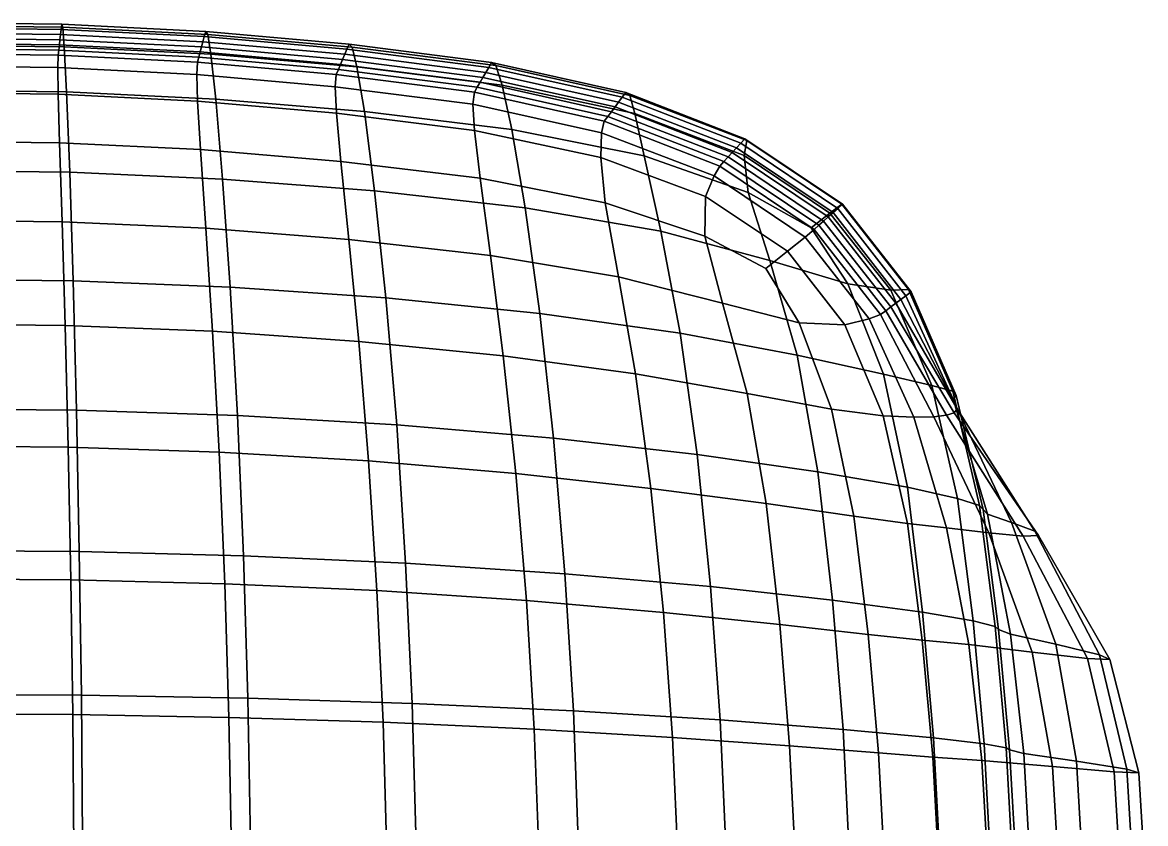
# Model space of a CAD drawing. Extents: x -19.4 to 22.4, y -12.8 to 18.3.
# Drawn here: x 1.5 to 22.37, y 3.44 to 18.33 of the extents above; entities that cross this region are included whole.
import ezdxf

# ---------------------------------------------------------------- set-up
doc = ezdxf.new("R2010")
doc.units = 0
doc.header["$MEASUREMENT"] = 0
doc.layers.add('Boundaries', color=7, linetype='CONTINUOUS')

msp = doc.modelspace()

# ---------------------------------------------------------------- linework, layer by layer
at = {"layer": 'Boundaries'}
for points in [[(2.25099, 18.23591, 31.40123), (-0.4464, 18.26954, 31.45914), (-0.45187, 17.90522, 31.84449), (2.27849, 17.87173, 31.78494)], [(2.25099, 18.23591, 31.40123), (2.23397, 18.29191, 31.16377), (-0.44302, 18.32546, 31.22093), (-0.4464, 18.26954, 31.45914)], [(2.22228, 18.19622, 31.00075), (-0.4407, 18.22959, 31.05761), (-0.44302, 18.32546, 31.22093), (2.23397, 18.29191, 31.16377)], [(2.22228, 18.19622, 31.00075), (2.21059, 18.10053, 30.83773), (-0.43838, 18.13373, 30.89429), (-0.4407, 18.22959, 31.05761)], [(2.22228, 18.19622, 31.00075), (4.8814, 18.06273, 30.77332), (4.85573, 17.96774, 30.61149), (2.21059, 18.10053, 30.83773)], [(2.22228, 18.19622, 31.00075), (2.23397, 18.29191, 31.16377), (4.90707, 18.15771, 30.93515), (4.8814, 18.06273, 30.77332)], [(2.25099, 18.23591, 31.40123), (4.94426, 18.10141, 31.16963), (4.90707, 18.15771, 30.93515), (2.23397, 18.29191, 31.16377)], [(2.25099, 18.23591, 31.40123), (2.27849, 17.87173, 31.78494), (5.00409, 17.73784, 31.5468), (4.94426, 18.10141, 31.16963)], [(2.19891, 18.00485, 30.67471), (-0.43607, 18.03787, 30.73097), (-0.43838, 18.13373, 30.89429), (2.21059, 18.10053, 30.83773)], [(2.19891, 18.00485, 30.67471), (2.18722, 17.90916, 30.51169), (-0.43375, 17.94201, 30.56766), (-0.43607, 18.03787, 30.73097)], [(2.19891, 18.00485, 30.67471), (4.83006, 17.87276, 30.44967), (4.80439, 17.77778, 30.28785), (2.18722, 17.90916, 30.51169)], [(2.19891, 18.00485, 30.67471), (2.21059, 18.10053, 30.83773), (4.85573, 17.96774, 30.61149), (4.83006, 17.87276, 30.44967)], [(7.45235, 17.64036, 30.05374), (4.83006, 17.87276, 30.44967), (4.85573, 17.96774, 30.61149), (7.49196, 17.73411, 30.21346)], [(7.53156, 17.82786, 30.37318), (7.49196, 17.73411, 30.21346), (4.85573, 17.96774, 30.61149), (4.8814, 18.06273, 30.77332)], [(7.53156, 17.82786, 30.37318), (4.8814, 18.06273, 30.77332), (4.90707, 18.15771, 30.93515), (7.57117, 17.92161, 30.5329)], [(7.62803, 17.86481, 30.76222), (7.57117, 17.92161, 30.5329), (4.90707, 18.15771, 30.93515), (4.94426, 18.10141, 31.16963)], [(7.62803, 17.86481, 30.76222), (4.94426, 18.10141, 31.16963), (5.00409, 17.73784, 31.5468), (7.71876, 17.50242, 31.1281)], [(2.32063, 17.03394, 32.37276), (2.27849, 17.87173, 31.78494), (-0.45187, 17.90522, 31.84449), (-0.46025, 17.06684, 32.43528)], [(2.17554, 17.81348, 30.34867), (-0.43143, 17.84615, 30.40434), (-0.43375, 17.94201, 30.56766), (2.18722, 17.90916, 30.51169)], [(2.17554, 17.81348, 30.34867), (2.16385, 17.71779, 30.18565), (-0.42911, 17.75029, 30.24102), (-0.43143, 17.84615, 30.40434)], [(2.15871, 17.48835, 30.11399), (-0.4281, 17.5206, 30.16952), (-0.42911, 17.75029, 30.24102), (2.16385, 17.71779, 30.18565)], [(2.17554, 17.81348, 30.34867), (4.77872, 17.68279, 30.12603), (4.75305, 17.58781, 29.9642), (2.16385, 17.71779, 30.18565)], [(2.17554, 17.81348, 30.34867), (2.18722, 17.90916, 30.51169), (4.80439, 17.77778, 30.28785), (4.77872, 17.68279, 30.12603)], [(2.32063, 17.03394, 32.37276), (5.09547, 16.90246, 32.12288), (5.00409, 17.73784, 31.5468), (2.27849, 17.87173, 31.78494)], [(7.37314, 17.45287, 29.73431), (4.77872, 17.68279, 30.12603), (4.80439, 17.77778, 30.28785), (7.41275, 17.54662, 29.89403)], [(7.45235, 17.64036, 30.05374), (7.41275, 17.54662, 29.89403), (4.80439, 17.77778, 30.28785), (4.83006, 17.87276, 30.44967)], [(7.53156, 17.82786, 30.37318), (10.16671, 17.48949, 29.7967), (10.11324, 17.39752, 29.64001), (7.49196, 17.73411, 30.21346)], [(7.53156, 17.82786, 30.37318), (7.57117, 17.92161, 30.5329), (10.22017, 17.58146, 29.95339), (10.16671, 17.48949, 29.7967)], [(7.62803, 17.86481, 30.76222), (10.29592, 17.52402, 30.17541), (10.22017, 17.58146, 29.95339), (7.57117, 17.92161, 30.5329)], [(7.62803, 17.86481, 30.76222), (7.71876, 17.50242, 31.1281), (10.41537, 17.16357, 30.52547), (10.29592, 17.52402, 30.17541)], [(2.15871, 17.48835, 30.11399), (2.16385, 17.71779, 30.18565), (4.75305, 17.58781, 29.9642), (4.74158, 17.35937, 29.89188)], [(7.31533, 17.13247, 29.50117), (4.74158, 17.35937, 29.89188), (4.75305, 17.58781, 29.9642), (7.33354, 17.35912, 29.57459)], [(7.37314, 17.45287, 29.73431), (7.33354, 17.35912, 29.57459), (4.75305, 17.58781, 29.9642), (4.77872, 17.68279, 30.12603)], [(7.85659, 16.67149, 31.68393), (7.71876, 17.50242, 31.1281), (5.00409, 17.73784, 31.5468), (5.09547, 16.90246, 32.12288)], [(7.37314, 17.45287, 29.73431), (7.41275, 17.54662, 29.89403), (10.00632, 17.21358, 29.32664), (9.95286, 17.12161, 29.16995)], [(7.45235, 17.64036, 30.05374), (10.05978, 17.30555, 29.48332), (10.00632, 17.21358, 29.32664), (7.41275, 17.54662, 29.89403)], [(7.45235, 17.64036, 30.05374), (7.49196, 17.73411, 30.21346), (10.11324, 17.39752, 29.64001), (10.05978, 17.30555, 29.48332)], [(12.64677, 16.93485, 29.16089), (10.16671, 17.48949, 29.7967), (10.22017, 17.58146, 29.95339), (12.71328, 17.02391, 29.31423)], [(12.78842, 16.97131, 29.52965), (12.71328, 17.02391, 29.31423), (10.22017, 17.58146, 29.95339), (10.29592, 17.52402, 30.17541)], [(2.15871, 17.48835, 30.11399), (2.16629, 16.99166, 30.21972), (-0.42962, 17.02349, 30.27634), (-0.4281, 17.5206, 30.16952)], [(2.15871, 17.48835, 30.11399), (4.74158, 17.35937, 29.89188), (4.75767, 16.86435, 29.99331), (2.16629, 16.99166, 30.21972)], [(7.31533, 17.13247, 29.50117), (7.33866, 16.64052, 29.59523), (4.75767, 16.86435, 29.99331), (4.74158, 17.35937, 29.89188)], [(7.31533, 17.13247, 29.50117), (7.33354, 17.35912, 29.57459), (9.8994, 17.02964, 29.01326), (9.87386, 16.80565, 28.93841)], [(7.37314, 17.45287, 29.73431), (9.95286, 17.12161, 29.16995), (9.8994, 17.02964, 29.01326), (7.33354, 17.35912, 29.57459)], [(7.85659, 16.67149, 31.68393), (10.59539, 16.33954, 31.05307), (10.41537, 17.16357, 30.52547), (7.71876, 17.50242, 31.1281)], [(12.51376, 16.75674, 28.85419), (10.05978, 17.30555, 29.48332), (10.11324, 17.39752, 29.64001), (12.58027, 16.8458, 29.00754)], [(12.64677, 16.93485, 29.16089), (12.58027, 16.8458, 29.00754), (10.11324, 17.39752, 29.64001), (10.16671, 17.48949, 29.7967)], [(12.78842, 16.97131, 29.52965), (10.29592, 17.52402, 30.17541), (10.41537, 17.16357, 30.52547), (12.8792, 16.63168, 29.86721)], [(7.31533, 17.13247, 29.50117), (9.87386, 16.80565, 28.93841), (9.90247, 16.31837, 29.02227), (7.33866, 16.64052, 29.59523)], [(12.38076, 16.57864, 28.54751), (12.31425, 16.48959, 28.39416), (9.8994, 17.02964, 29.01326), (9.95286, 17.12161, 29.16995)], [(12.38076, 16.57864, 28.54751), (9.95286, 17.12161, 29.16995), (10.00632, 17.21358, 29.32664), (12.44726, 16.66769, 28.70086)], [(12.51376, 16.75674, 28.85419), (12.44726, 16.66769, 28.70086), (10.00632, 17.21358, 29.32664), (10.05978, 17.30555, 29.48332)], [(13.05241, 15.84549, 30.35584), (12.8792, 16.63168, 29.86721), (10.41537, 17.16357, 30.52547), (10.59539, 16.33954, 31.05307)], [(2.32063, 17.03394, 32.37276), (-0.46025, 17.06684, 32.43528), (-0.4719, 15.57395, 33.25623), (2.37915, 15.54252, 33.18912)], [(2.19174, 16.08781, 30.57466), (-0.43469, 16.11888, 30.63371), (-0.42962, 17.02349, 30.27634), (2.16629, 16.99166, 30.21972)], [(2.19174, 16.08781, 30.57466), (2.16629, 16.99166, 30.21972), (4.75767, 16.86435, 29.99331), (4.81245, 15.96363, 30.33866)], [(2.32063, 17.03394, 32.37276), (2.37915, 15.54252, 33.18912), (5.22208, 15.41697, 32.92103), (5.09547, 16.90246, 32.12288)], [(12.26497, 16.27664, 28.32095), (9.87386, 16.80565, 28.93841), (9.8994, 17.02964, 29.01326), (12.31425, 16.48959, 28.39416)], [(12.64677, 16.93485, 29.16089), (14.84905, 16.08121, 28.60048), (14.77097, 15.99665, 28.45009), (12.58027, 16.8458, 29.00754)], [(12.64677, 16.93485, 29.16089), (12.71328, 17.02391, 29.31423), (14.92714, 16.16578, 28.75088), (14.84905, 16.08121, 28.60048)], [(12.78842, 16.97131, 29.52965), (14.96366, 16.13135, 28.96871), (14.92714, 16.16578, 28.75088), (12.71328, 17.02391, 29.31423)], [(12.78842, 16.97131, 29.52965), (12.8792, 16.63168, 29.86721), (14.91402, 15.8553, 29.32079), (14.96366, 16.13135, 28.96871)], [(7.4202, 15.7455, 29.92409), (4.81245, 15.96363, 30.33866), (4.75767, 16.86435, 29.99331), (7.33866, 16.64052, 29.59523)], [(7.85659, 16.67149, 31.68393), (5.09547, 16.90246, 32.12288), (5.22208, 15.41697, 32.92103), (8.04675, 15.19677, 32.45082)], [(12.26497, 16.27664, 28.32095), (12.24814, 15.81676, 28.40377), (9.90247, 16.31837, 29.02227), (9.87386, 16.80565, 28.93841)], [(12.51376, 16.75674, 28.85419), (14.69288, 15.91208, 28.29969), (14.6148, 15.82752, 28.14929), (12.44726, 16.66769, 28.70086)], [(12.51376, 16.75674, 28.85419), (12.58027, 16.8458, 29.00754), (14.77097, 15.99665, 28.45009), (14.69288, 15.91208, 28.29969)], [(7.4202, 15.7455, 29.92409), (7.33866, 16.64052, 29.59523), (9.90247, 16.31837, 29.02227), (10.00688, 15.43199, 29.32827)], [(7.85659, 16.67149, 31.68393), (8.04675, 15.19677, 32.45082), (10.84224, 14.88101, 31.77655), (10.59539, 16.33954, 31.05307)], [(12.26497, 16.27664, 28.32095), (12.31425, 16.48959, 28.39416), (14.45863, 15.65839, 27.8485), (14.35395, 15.47406, 27.78836)], [(12.38076, 16.57864, 28.54751), (14.53671, 15.74295, 27.9989), (14.45863, 15.65839, 27.8485), (12.31425, 16.48959, 28.39416)], [(12.38076, 16.57864, 28.54751), (12.44726, 16.66769, 28.70086), (14.6148, 15.82752, 28.14929), (14.53671, 15.74295, 27.9989)], [(13.05241, 15.84549, 30.35584), (14.98751, 15.16893, 29.77174), (14.91402, 15.8553, 29.32079), (12.8792, 16.63168, 29.86721)], [(12.33324, 14.97242, 28.68326), (10.00688, 15.43199, 29.32827), (9.90247, 16.31837, 29.02227), (12.24814, 15.81676, 28.40377)], [(13.05241, 15.84549, 30.35584), (10.59539, 16.33954, 31.05307), (10.84224, 14.88101, 31.77655), (13.36521, 14.44652, 30.99426)], [(2.19174, 16.08781, 30.57466), (2.23806, 14.62079, 31.22088), (-0.44391, 14.65035, 31.28401), (-0.43469, 16.11888, 30.63371)], [(2.19174, 16.08781, 30.57466), (4.81245, 15.96363, 30.33866), (4.91239, 14.50269, 30.96869), (2.23806, 14.62079, 31.22088)], [(12.26497, 16.27664, 28.32095), (14.35395, 15.47406, 27.78836), (14.19427, 15.09012, 27.90576), (12.24814, 15.81676, 28.40377)], [(16.65246, 14.87019, 28.26058), (16.56489, 14.79199, 28.11197), (14.77097, 15.99665, 28.45009), (14.84905, 16.08121, 28.60048)], [(16.65246, 14.87019, 28.26058), (14.84905, 16.08121, 28.60048), (14.92714, 16.16578, 28.75088), (16.74003, 14.94839, 28.4092)], [(16.7268, 14.9471, 28.63474), (14.96366, 16.13135, 28.96871), (14.91402, 15.8553, 29.32079), (16.50803, 14.78283, 29.01394)], [(16.7268, 14.9471, 28.63474), (16.74003, 14.94839, 28.4092), (14.92714, 16.16578, 28.75088), (14.96366, 16.13135, 28.96871)], [(7.4202, 15.7455, 29.92409), (7.56955, 14.29554, 30.52636), (4.91239, 14.50269, 30.96869), (4.81245, 15.96363, 30.33866)], [(16.47732, 14.7138, 27.96336), (16.38975, 14.6356, 27.81476), (14.6148, 15.82752, 28.14929), (14.69288, 15.91208, 28.29969)], [(16.47732, 14.7138, 27.96336), (14.69288, 15.91208, 28.29969), (14.77097, 15.99665, 28.45009), (16.56489, 14.79199, 28.11197)], [(7.4202, 15.7455, 29.92409), (10.00688, 15.43199, 29.32827), (10.19925, 13.99851, 29.89208), (7.56955, 14.29554, 30.52636)], [(12.33324, 14.97242, 28.68326), (12.24814, 15.81676, 28.40377), (14.19427, 15.09012, 27.90576), (14.18174, 14.35341, 28.17112)], [(13.05241, 15.84549, 30.35584), (13.36521, 14.44652, 30.99426), (15.39018, 13.90394, 30.25692), (14.98751, 15.16893, 29.77174)], [(16.04734, 14.33992, 27.47156), (14.35395, 15.47406, 27.78836), (14.45863, 15.65839, 27.8485), (16.21462, 14.47921, 27.51753)], [(16.30218, 14.55741, 27.66614), (16.21462, 14.47921, 27.51753), (14.45863, 15.65839, 27.8485), (14.53671, 15.74295, 27.9989)], [(16.30218, 14.55741, 27.66614), (14.53671, 15.74295, 27.9989), (14.6148, 15.82752, 28.14929), (16.38975, 14.6356, 27.81476)], [(16.15814, 14.51113, 29.44373), (16.50803, 14.78283, 29.01394), (14.91402, 15.8553, 29.32079), (14.98751, 15.16893, 29.77174)], [(2.44408, 13.52487, 34.09489), (2.37915, 15.54252, 33.18912), (-0.4719, 15.57395, 33.25623), (-0.48483, 13.55368, 34.16753)], [(2.44408, 13.52487, 34.09489), (5.3623, 13.40987, 33.805), (5.22208, 15.41697, 32.92103), (2.37915, 15.54252, 33.18912)], [(16.04734, 14.33992, 27.47156), (15.71947, 14.07667, 27.62799), (14.19427, 15.09012, 27.90576), (14.35395, 15.47406, 27.78836)], [(8.25668, 13.20853, 33.29743), (8.04675, 15.19677, 32.45082), (5.22208, 15.41697, 32.92103), (5.3623, 13.40987, 33.805)], [(12.33324, 14.97242, 28.68326), (12.58003, 13.59782, 29.17342), (10.19925, 13.99851, 29.89208), (10.00688, 15.43199, 29.32827)], [(8.25668, 13.20853, 33.29743), (11.11349, 12.92058, 32.57155), (10.84224, 14.88101, 31.77655), (8.04675, 15.19677, 32.45082)], [(15.31863, 13.75719, 27.91396), (14.18174, 14.35341, 28.17112), (14.19427, 15.09012, 27.90576), (15.71947, 14.07667, 27.62799)], [(16.15814, 14.51113, 29.44373), (14.98751, 15.16893, 29.77174), (15.39018, 13.90394, 30.25692), (16.84, 13.47171, 29.5974)], [(13.72551, 12.55572, 31.69346), (13.36521, 14.44652, 30.99426), (10.84224, 14.88101, 31.77655), (11.11349, 12.92058, 32.57155)], [(12.33324, 14.97242, 28.68326), (14.18174, 14.35341, 28.17112), (14.51175, 13.11034, 28.52993), (12.58003, 13.59782, 29.17342)], [(16.7268, 14.9471, 28.63474), (16.50803, 14.78283, 29.01394), (17.63733, 13.35158, 29.0549), (17.96852, 13.36255, 28.66866)], [(16.65246, 14.87019, 28.26058), (17.92044, 13.24897, 28.29152), (17.8262, 13.17929, 28.14275), (16.56489, 14.79199, 28.11197)], [(16.65246, 14.87019, 28.26058), (16.74003, 14.94839, 28.4092), (18.01467, 13.31864, 28.4403), (17.92044, 13.24897, 28.29152)], [(16.7268, 14.9471, 28.63474), (17.96852, 13.36255, 28.66866), (18.01467, 13.31864, 28.4403), (16.74003, 14.94839, 28.4092)], [(2.29456, 12.69744, 32.00902), (-0.45517, 12.72449, 32.07721), (-0.44391, 14.65035, 31.28401), (2.23806, 14.62079, 31.22088)], [(2.29456, 12.69744, 32.00902), (2.23806, 14.62079, 31.22088), (4.91239, 14.50269, 30.96869), (5.03424, 12.58948, 31.73686)], [(16.15814, 14.51113, 29.44373), (16.84, 13.47171, 29.5974), (17.63733, 13.35158, 29.0549), (16.50803, 14.78283, 29.01394)], [(16.30218, 14.55741, 27.66614), (16.38975, 14.6356, 27.81476), (17.63773, 13.03995, 27.84521), (17.54349, 12.97028, 27.69643)], [(16.47732, 14.7138, 27.96336), (17.73196, 13.10962, 27.99397), (17.63773, 13.03995, 27.84521), (16.38975, 14.6356, 27.81476)], [(16.47732, 14.7138, 27.96336), (16.56489, 14.79199, 28.11197), (17.8262, 13.17929, 28.14275), (17.73196, 13.10962, 27.99397)], [(7.75155, 12.40045, 31.26035), (5.03424, 12.58948, 31.73686), (4.91239, 14.50269, 30.96869), (7.56955, 14.29554, 30.52636)], [(13.72551, 12.55572, 31.69346), (15.90082, 12.14685, 30.783), (15.39018, 13.90394, 30.25692), (13.36521, 14.44652, 30.99426)], [(16.04734, 14.33992, 27.47156), (16.21462, 14.47921, 27.51753), (17.44926, 12.90061, 27.54766), (17.23638, 12.81809, 27.50054)], [(16.30218, 14.55741, 27.66614), (17.54349, 12.97028, 27.69643), (17.44926, 12.90061, 27.54766), (16.21462, 14.47921, 27.51753)], [(7.75155, 12.40045, 31.26035), (7.56955, 14.29554, 30.52636), (10.19925, 13.99851, 29.89208), (10.43359, 12.13012, 30.57887)], [(15.31863, 13.75719, 27.91396), (15.93463, 12.74743, 28.00615), (14.51175, 13.11034, 28.52993), (14.18174, 14.35341, 28.17112)], [(16.04734, 14.33992, 27.47156), (17.23638, 12.81809, 27.50054), (16.78615, 12.70723, 27.6527), (15.71947, 14.07667, 27.62799)], [(12.89413, 11.7952, 29.77374), (10.43359, 12.13012, 30.57887), (10.19925, 13.99851, 29.89208), (12.58003, 13.59782, 29.17342)], [(15.31863, 13.75719, 27.91396), (15.71947, 14.07667, 27.62799), (16.78615, 12.70723, 27.6527), (15.93463, 12.74743, 28.00615)], [(17.50103, 11.79092, 29.96014), (16.84, 13.47171, 29.5974), (15.39018, 13.90394, 30.25692), (15.90082, 12.14685, 30.783)], [(12.89413, 11.7952, 29.77374), (12.58003, 13.59782, 29.17342), (14.51175, 13.11034, 28.52993), (14.96668, 11.43325, 28.97457)], [(2.44408, 13.52487, 34.09489), (-0.48483, 13.55368, 34.16753), (-0.49719, 11.14806, 35.03857), (2.50612, 11.12316, 34.9603)], [(2.44408, 13.52487, 34.09489), (2.50612, 11.12316, 34.9603), (5.49605, 11.02385, 34.64817), (5.3623, 13.40987, 33.805)], [(8.25668, 13.20853, 33.29743), (5.3623, 13.40987, 33.805), (5.49605, 11.02385, 34.64817), (8.45635, 10.85028, 34.10263)], [(17.50103, 11.79092, 29.96014), (18.39962, 11.58395, 29.35648), (17.63733, 13.35158, 29.0549), (16.84, 13.47171, 29.5974)], [(18.78989, 11.47402, 28.96301), (17.96852, 13.36255, 28.66866), (17.63733, 13.35158, 29.0549), (18.39962, 11.58395, 29.35648)], [(18.78989, 11.47402, 28.96301), (18.85261, 11.39698, 28.7307), (18.01467, 13.31864, 28.4403), (17.96852, 13.36255, 28.66866)], [(8.25668, 13.20853, 33.29743), (8.45635, 10.85028, 34.10263), (11.37041, 10.60272, 33.32452), (11.11349, 12.92058, 32.57155)], [(18.87449, 11.14582, 28.09754), (17.73196, 13.10962, 27.99397), (17.8262, 13.17929, 28.14275), (18.8381, 11.23637, 28.32581)], [(18.79997, 11.327, 28.55429), (18.8381, 11.23637, 28.32581), (17.8262, 13.17929, 28.14275), (17.92044, 13.24897, 28.29152)], [(18.79997, 11.327, 28.55429), (17.92044, 13.24897, 28.29152), (18.01467, 13.31864, 28.4403), (18.85261, 11.39698, 28.7307)], [(16.53674, 11.14126, 28.30937), (14.96668, 11.43325, 28.97457), (14.51175, 13.11034, 28.52993), (15.93463, 12.74743, 28.00615)], [(18.67388, 11.02735, 27.7989), (18.43976, 10.99877, 27.72685), (17.44926, 12.90061, 27.54766), (17.54349, 12.97028, 27.69643)], [(18.67388, 11.02735, 27.7989), (17.54349, 12.97028, 27.69643), (17.63773, 13.03995, 27.84521), (18.8192, 11.07621, 27.92205)], [(18.87449, 11.14582, 28.09754), (18.8192, 11.07621, 27.92205), (17.63773, 13.03995, 27.84521), (17.73196, 13.10962, 27.99397)], [(13.72551, 12.55572, 31.69346), (11.11349, 12.92058, 32.57155), (11.37041, 10.60272, 33.32452), (14.04056, 10.30051, 32.37467)], [(16.53674, 11.14126, 28.30937), (15.93463, 12.74743, 28.00615), (16.78615, 12.70723, 27.6527), (17.49807, 11.01636, 27.91806)], [(18.06544, 10.99443, 27.75243), (17.49807, 11.01636, 27.91806), (16.78615, 12.70723, 27.6527), (17.23638, 12.81809, 27.50054)], [(18.06544, 10.99443, 27.75243), (17.23638, 12.81809, 27.50054), (17.44926, 12.90061, 27.54766), (18.43976, 10.99877, 27.72685)], [(2.29456, 12.69744, 32.00902), (2.35123, 10.43572, 32.79966), (-0.46646, 10.45908, 32.87309), (-0.45517, 12.72449, 32.07721)], [(2.29456, 12.69744, 32.00902), (5.03424, 12.58948, 31.73686), (5.15638, 10.34255, 32.50682), (2.35123, 10.43572, 32.79966)], [(7.75155, 12.40045, 31.26035), (7.93372, 10.1797, 31.99499), (5.15638, 10.34255, 32.50682), (5.03424, 12.58948, 31.73686)], [(13.72551, 12.55572, 31.69346), (14.04056, 10.30051, 32.37467), (16.28568, 9.98007, 31.36754), (15.90082, 12.14685, 30.783)], [(7.75155, 12.40045, 31.26035), (10.43359, 12.13012, 30.57887), (10.66769, 9.94744, 31.26498), (7.93372, 10.1797, 31.99499)], [(12.89413, 11.7952, 29.77374), (13.18158, 9.67034, 30.39404), (10.66769, 9.94744, 31.26498), (10.43359, 12.13012, 30.57887)], [(17.50103, 11.79092, 29.96014), (15.90082, 12.14685, 30.783), (16.28568, 9.98007, 31.36754), (17.94616, 9.69008, 30.4561)], [(12.89413, 11.7952, 29.77374), (14.96668, 11.43325, 28.97457), (15.31987, 9.38821, 29.50733), (13.18158, 9.67034, 30.39404)], [(17.50103, 11.79092, 29.96014), (17.94616, 9.69008, 30.4561), (18.88043, 9.48359, 29.8071), (18.39962, 11.58395, 29.35648)], [(18.78989, 11.47402, 28.96301), (18.39962, 11.58395, 29.35648), (18.88043, 9.48359, 29.8071), (19.28904, 9.35273, 29.39579)], [(16.53674, 11.14126, 28.30937), (16.94936, 9.15186, 28.76446), (15.31987, 9.38821, 29.50733), (14.96668, 11.43325, 28.97457)], [(18.78989, 11.47402, 28.96301), (19.28904, 9.35273, 29.39579), (19.35591, 9.27638, 29.15583), (18.85261, 11.39698, 28.7307)], [(18.79997, 11.327, 28.55429), (18.85261, 11.39698, 28.7307), (19.35591, 9.27638, 29.15583), (19.43858, 9.19234, 28.89169)], [(18.79997, 11.327, 28.55429), (19.43858, 9.19234, 28.89169), (19.8815, 9.0359, 28.4), (18.8381, 11.23637, 28.32581)], [(2.55811, 8.4984, 35.68559), (2.50612, 11.12316, 34.9603), (-0.49719, 11.14806, 35.03857), (-0.50755, 8.51823, 35.76884)], [(2.55811, 8.4984, 35.68559), (5.60798, 8.41939, 35.35382), (5.49605, 11.02385, 34.64817), (2.50612, 11.12316, 34.9603)], [(16.53674, 11.14126, 28.30937), (17.49807, 11.01636, 27.91806), (17.95068, 9.01658, 28.33928), (16.94936, 9.15186, 28.76446)], [(18.67388, 11.02735, 27.7989), (18.8192, 11.07621, 27.92205), (20.38169, 8.79288, 27.63616), (20.09711, 8.78309, 27.60541)], [(18.87449, 11.14582, 28.09754), (20.31301, 8.87745, 27.90197), (20.38169, 8.79288, 27.63616), (18.8192, 11.07621, 27.92205)], [(18.87449, 11.14582, 28.09754), (18.8381, 11.23637, 28.32581), (19.8815, 9.0359, 28.4), (20.31301, 8.87745, 27.90197)], [(8.62303, 8.2815, 34.77482), (8.45635, 10.85028, 34.10263), (5.49605, 11.02385, 34.64817), (5.60798, 8.41939, 35.35382)], [(18.06544, 10.99443, 27.75243), (18.677, 8.93522, 28.08356), (17.95068, 9.01658, 28.33928), (17.49807, 11.01636, 27.91806)], [(18.06544, 10.99443, 27.75243), (18.43976, 10.99877, 27.72685), (19.4611, 8.84483, 27.79947), (18.677, 8.93522, 28.08356)], [(18.67388, 11.02735, 27.7989), (20.09711, 8.78309, 27.60541), (19.4611, 8.84483, 27.79947), (18.43976, 10.99877, 27.72685)], [(8.62303, 8.2815, 34.77482), (11.58413, 8.08529, 33.9509), (11.37041, 10.60272, 33.32452), (8.45635, 10.85028, 34.10263)], [(2.40001, 7.97317, 33.48012), (-0.47618, 7.99178, 33.55823), (-0.46646, 10.45908, 32.87309), (2.35123, 10.43572, 32.79966)], [(2.40001, 7.97317, 33.48012), (2.35123, 10.43572, 32.79966), (5.15638, 10.34255, 32.50682), (5.26139, 7.89905, 33.16885)], [(14.28941, 7.84656, 32.94847), (14.04056, 10.30051, 32.37467), (11.37041, 10.60272, 33.32452), (11.58413, 8.08529, 33.9509)], [(8.0901, 7.76968, 32.62564), (5.26139, 7.89905, 33.16885), (5.15638, 10.34255, 32.50682), (7.93372, 10.1797, 31.99499)], [(14.28941, 7.84656, 32.94847), (16.55673, 7.5944, 31.88961), (16.28568, 9.98007, 31.36754), (14.04056, 10.30051, 32.37467)], [(8.0901, 7.76968, 32.62564), (7.93372, 10.1797, 31.99499), (10.66769, 9.94744, 31.26498), (10.8682, 7.5856, 31.85264)], [(13.4152, 7.36652, 30.93273), (10.8682, 7.5856, 31.85264), (10.66769, 9.94744, 31.26498), (13.18158, 9.67034, 30.39404)], [(18.22845, 7.36711, 30.93518), (17.94616, 9.69008, 30.4561), (16.28568, 9.98007, 31.36754), (16.55673, 7.5944, 31.88961)], [(13.4152, 7.36652, 30.93273), (13.18158, 9.67034, 30.39404), (15.31987, 9.38821, 29.50733), (15.57485, 7.14402, 29.99844)], [(18.22845, 7.36711, 30.93518), (19.16651, 7.20601, 30.25874), (18.88043, 9.48359, 29.8071), (17.94616, 9.69008, 30.4561)], [(19.57558, 7.1045, 29.83246), (19.28904, 9.35273, 29.39579), (18.88043, 9.48359, 29.8071), (19.16651, 7.20601, 30.25874)], [(17.21598, 6.95791, 29.21693), (15.57485, 7.14402, 29.99844), (15.31987, 9.38821, 29.50733), (16.94936, 9.15186, 28.76446)], [(19.57558, 7.1045, 29.83246), (19.64151, 7.04581, 29.58602), (19.35591, 9.27638, 29.15583), (19.28904, 9.35273, 29.39579)], [(19.86098, 6.96018, 29.22644), (19.43858, 9.19234, 28.89169), (19.35591, 9.27638, 29.15583), (19.64151, 7.04581, 29.58602)], [(19.86098, 6.96018, 29.22644), (20.70544, 6.77313, 28.44101), (19.8815, 9.0359, 28.4), (19.43858, 9.19234, 28.89169)], [(17.21598, 6.95791, 29.21693), (16.94936, 9.15186, 28.76446), (17.95068, 9.01658, 28.33928), (18.22267, 6.85116, 28.76867)], [(19.08625, 6.7664, 28.41277), (18.22267, 6.85116, 28.76867), (17.95068, 9.01658, 28.33928), (18.677, 8.93522, 28.08356)], [(21.52019, 6.58046, 27.63198), (20.31301, 8.87745, 27.90197), (19.8815, 9.0359, 28.4), (20.70544, 6.77313, 28.44101)], [(19.08625, 6.7664, 28.41277), (18.677, 8.93522, 28.08356), (19.4611, 8.84483, 27.79947), (20.26761, 6.62991, 27.83961)], [(21.29146, 6.51052, 27.33829), (20.26761, 6.62991, 27.83961), (19.4611, 8.84483, 27.79947), (20.09711, 8.78309, 27.60541)], [(21.29146, 6.51052, 27.33829), (20.09711, 8.78309, 27.60541), (20.38169, 8.79288, 27.63616), (21.70773, 6.49191, 27.26014)], [(21.52019, 6.58046, 27.63198), (21.70773, 6.49191, 27.26014), (20.38169, 8.79288, 27.63616), (20.31301, 8.87745, 27.90197)], [(2.55811, 8.4984, 35.68559), (-0.50755, 8.51823, 35.76884), (-0.51512, 5.84148, 36.30206), (2.59606, 5.82747, 36.21504)], [(2.55811, 8.4984, 35.68559), (2.59606, 5.82747, 36.21504), (5.68961, 5.7717, 35.86842), (5.60798, 8.41939, 35.35382)], [(8.62303, 8.2815, 34.77482), (5.60798, 8.41939, 35.35382), (5.68961, 5.7717, 35.86842), (8.74438, 5.67447, 35.2642)], [(8.62303, 8.2815, 34.77482), (8.74438, 5.67447, 35.2642), (11.73937, 5.53635, 34.40587), (11.58413, 8.08529, 33.9509)], [(2.40001, 7.97317, 33.48012), (2.43562, 5.46732, 33.97685), (-0.48328, 5.48046, 34.05849), (-0.47618, 7.99178, 33.55823)], [(2.40001, 7.97317, 33.48012), (5.26139, 7.89905, 33.16885), (5.33797, 5.41499, 33.65166), (2.43562, 5.46732, 33.97685)], [(14.28941, 7.84656, 32.94847), (11.58413, 8.08529, 33.9509), (11.73937, 5.53635, 34.40587), (14.46966, 5.36872, 33.3641)], [(8.0901, 7.76968, 32.62564), (8.20395, 5.32377, 33.08478), (5.33797, 5.41499, 33.65166), (5.26139, 7.89905, 33.16885)], [(8.0901, 7.76968, 32.62564), (10.8682, 7.5856, 31.85264), (11.01384, 5.19419, 32.27949), (8.20395, 5.32377, 33.08478)], [(14.28941, 7.84656, 32.94847), (14.46966, 5.36872, 33.3641), (16.75253, 5.19214, 32.26673), (16.55673, 7.5944, 31.88961)], [(13.4152, 7.36652, 30.93273), (13.58443, 5.04027, 31.32293), (11.01384, 5.19419, 32.27949), (10.8682, 7.5856, 31.85264)], [(18.22845, 7.36711, 30.93518), (16.55673, 7.5944, 31.88961), (16.75253, 5.19214, 32.26673), (18.4319, 5.03343, 31.28044)], [(13.4152, 7.36652, 30.93273), (15.57485, 7.14402, 29.99844), (15.75904, 4.88423, 30.35319), (13.58443, 5.04027, 31.32293)], [(18.22845, 7.36711, 30.93518), (18.4319, 5.03343, 31.28044), (19.37237, 4.92132, 30.58373), (19.16651, 7.20601, 30.25874)], [(17.21598, 6.95791, 29.21693), (17.40812, 4.75386, 29.54301), (15.75904, 4.88423, 30.35319), (15.57485, 7.14402, 29.99844)], [(19.57558, 7.1045, 29.83246), (19.16651, 7.20601, 30.25874), (19.37237, 4.92132, 30.58373), (19.78161, 4.85096, 30.14646)], [(19.57558, 7.1045, 29.83246), (19.78161, 4.85096, 30.14646), (19.84681, 4.81054, 29.89528), (19.64151, 7.04581, 29.58602)], [(17.21598, 6.95791, 29.21693), (18.22267, 6.85116, 28.76867), (18.41839, 4.67898, 29.07766), (17.40812, 4.75386, 29.54301)], [(19.86098, 6.96018, 29.22644), (19.64151, 7.04581, 29.58602), (19.84681, 4.81054, 29.89528), (20.11156, 4.74648, 29.49718)], [(19.86098, 6.96018, 29.22644), (20.11156, 4.74648, 29.49718), (21.08798, 4.60112, 28.59385), (20.70544, 6.77313, 28.44101)], [(19.08625, 6.7664, 28.41277), (19.32897, 4.61473, 28.67839), (18.41839, 4.67898, 29.07766), (18.22267, 6.85116, 28.76867)], [(19.08625, 6.7664, 28.41277), (20.26761, 6.62991, 27.83961), (20.64207, 4.50383, 27.98922), (19.32897, 4.61473, 28.67839)], [(21.52019, 6.58046, 27.63198), (20.70544, 6.77313, 28.44101), (21.08798, 4.60112, 28.59385), (22.02537, 4.4507, 27.65903)], [(21.29146, 6.51052, 27.33829), (21.79126, 4.40339, 27.36505), (20.64207, 4.50383, 27.98922), (20.26761, 6.62991, 27.83961)], [(21.29146, 6.51052, 27.33829), (21.70773, 6.49191, 27.26014), (22.24972, 4.38386, 27.24366), (21.79126, 4.40339, 27.36505)], [(21.52019, 6.58046, 27.63198), (22.02537, 4.4507, 27.65903), (22.24972, 4.38386, 27.24366), (21.70773, 6.49191, 27.26014)], [(2.61978, 3.12491, 36.54585), (2.59606, 5.82747, 36.21504), (-0.51512, 5.84148, 36.30206), (-0.51985, 3.13256, 36.63529)], [(2.61978, 3.12491, 36.54585), (5.74058, 3.09446, 36.18975), (5.68961, 5.7717, 35.86842), (2.59606, 5.82747, 36.21504)], [(8.82006, 3.04142, 35.56943), (8.74438, 5.67447, 35.2642), (5.68961, 5.7717, 35.86842), (5.74058, 3.09446, 36.18975)], [(8.82006, 3.04142, 35.56943), (11.83603, 2.96615, 34.68916), (11.73937, 5.53635, 34.40587), (8.74438, 5.67447, 35.2642)], [(2.45787, 2.93178, 34.28722), (-0.48772, 2.93896, 34.37113), (-0.48328, 5.48046, 34.05849), (2.43562, 5.46732, 33.97685)], [(2.45787, 2.93178, 34.28722), (2.43562, 5.46732, 33.97685), (5.33797, 5.41499, 33.65166), (5.38579, 2.90322, 33.95312)], [(14.58169, 2.87494, 33.62241), (14.46966, 5.36872, 33.3641), (11.73937, 5.53635, 34.40587), (11.83603, 2.96615, 34.68916)], [(8.27496, 2.85345, 33.37114), (5.38579, 2.90322, 33.95312), (5.33797, 5.41499, 33.65166), (8.20395, 5.32377, 33.08478)], [(8.27496, 2.85345, 33.37114), (8.20395, 5.32377, 33.08478), (11.01384, 5.19419, 32.27949), (11.10453, 2.78284, 32.54528)], [(14.58169, 2.87494, 33.62241), (16.87398, 2.77902, 32.50067), (16.75253, 5.19214, 32.26673), (14.46966, 5.36872, 33.3641)], [(13.6896, 2.69905, 31.56544), (11.10453, 2.78284, 32.54528), (11.01384, 5.19419, 32.27949), (13.58443, 5.04027, 31.32293)], [(13.6896, 2.69905, 31.56544), (13.58443, 5.04027, 31.32293), (15.75904, 4.88423, 30.35319), (15.87329, 2.61422, 30.57325)], [(18.55789, 2.69297, 31.49427), (18.4319, 5.03343, 31.28044), (16.75253, 5.19214, 32.26673), (16.87398, 2.77902, 32.50067)], [(18.55789, 2.69297, 31.49427), (19.49973, 2.6323, 30.7848), (19.37237, 4.92132, 30.58373), (18.4319, 5.03343, 31.28044)], [(17.52712, 2.54339, 29.74496), (15.87329, 2.61422, 30.57325), (15.75904, 4.88423, 30.35319), (17.40812, 4.75386, 29.54301)], [(19.90902, 2.59432, 30.34062), (19.78161, 4.85096, 30.14646), (19.37237, 4.92132, 30.58373), (19.49973, 2.6323, 30.7848)], [(19.90902, 2.59432, 30.34062), (19.97375, 2.57259, 30.08648), (19.84681, 4.81054, 29.89528), (19.78161, 4.85096, 30.14646)], [(20.23809, 2.53807, 29.68275), (20.11156, 4.74648, 29.49718), (19.84681, 4.81054, 29.89528), (19.97375, 2.57259, 30.08648)], [(17.52712, 2.54339, 29.74496), (17.40812, 4.75386, 29.54301), (18.41839, 4.67898, 29.07766), (18.53948, 2.50268, 29.26883)], [(19.45145, 2.46773, 28.86011), (18.53948, 2.50268, 29.26883), (18.41839, 4.67898, 29.07766), (19.32897, 4.61473, 28.67839)], [(19.45145, 2.46773, 28.86011), (19.32897, 4.61473, 28.67839), (20.64207, 4.50383, 27.98922), (20.76533, 2.40756, 28.15636)], [(20.23809, 2.53807, 29.68275), (21.21391, 2.45956, 28.7646), (21.08798, 4.60112, 28.59385), (20.11156, 4.74648, 29.49718)], [(22.14968, 2.37838, 27.81514), (22.02537, 4.4507, 27.65903), (21.08798, 4.60112, 28.59385), (21.21391, 2.45956, 28.7646)], [(21.91426, 2.3531, 27.5195), (20.76533, 2.40756, 28.15636), (20.64207, 4.50383, 27.98922), (21.79126, 4.40339, 27.36505)], [(21.91426, 2.3531, 27.5195), (21.79126, 4.40339, 27.36505), (22.24972, 4.38386, 27.24366), (22.37285, 2.3424, 27.39442)], [(22.14968, 2.37838, 27.81514), (22.37285, 2.3424, 27.39442), (22.24972, 4.38386, 27.24366), (22.02537, 4.4507, 27.65903)]]:
    msp.add_3dface(points, dxfattribs=at)

doc.saveas('drawing.dxf')
